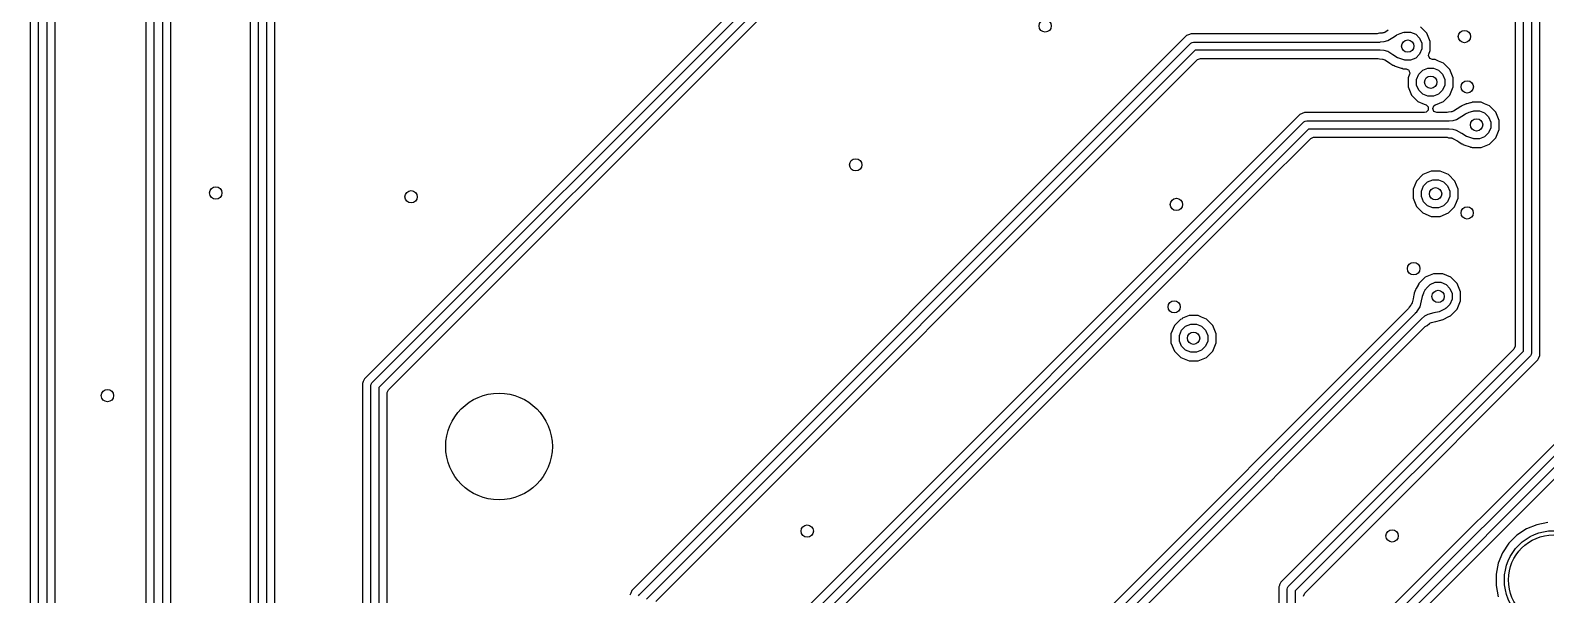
# Model space of a CAD drawing. Extents: x 114.9 to 199.6, y -137.1 to -76.7.
# Drawn here: x 165.78 to 184.25, y -123.81 to -116.93 of the extents above; entities that cross this region are included whole.
import ezdxf

# ---------------------------------------------------------------- set-up
doc = ezdxf.new("R2010")
doc.units = 0
doc.layers.add('BLACK', color=7, linetype='CONTINUOUS')

msp = doc.modelspace()

# ---------------------------------------------------------------- linework, layer by layer
at = {"layer": 'BLACK', "linetype": 'CONTINUOUS'}
for p, q in [((183.8795, -97.290065), (183.8795, -120.777363)), ((183.98, -120.83929), (183.98, -97.32)), ((184.08, -97.34071), (184.08, -120.86)), ((184.1805, -120.889936), (184.1805, -97.402635)), ((165.7795, -107.704107), (165.7795, -129.079936)), ((165.88, -129.05), (165.88, -107.73)), ((165.98, -107.75071), (165.98, -129.02929)), ((166.0805, -128.967364), (166.0805, -108.670064)), ((167.1895, -108.670064), (167.1895, -128.099936)), ((167.29, -128.07), (167.29, -108.7)), ((167.39, -108.72071), (167.39, -128.04929)), ((167.4905, -127.987364), (167.4905, -110.820064)), ((168.4595, -110.82405), (168.4595, -126.919936)), ((168.56, -126.89), (168.56, -110.85)), ((168.66, -110.87071), (168.66, -126.869289)), ((168.7605, -121.230064), (168.7605, -110.932635)), ((175.254745, -115.772414), (169.852413, -121.174745)), ((169.944645, -121.224645), (175.304645, -115.864644)), ((175.360711, -115.95), (170.03, -121.28071)), ((170.144852, -121.307987), (174.944372, -116.508467)), ((182.332562, -116.926202), (182.289447, -116.952078)), ((182.803555, -116.963939), (182.726061, -116.886445)), ((179.874744, -116.992415), (173.112413, -123.754745)), ((173.204645, -123.804645), (179.924645, -117.084645)), ((179.874746, -116.992414), (179.874744, -116.992415)), ((179.898432, -116.982603), (179.874746, -116.992414)), ((179.930062, -116.9695), (179.898432, -116.982603)), ((179.924645, -117.084645), (179.940866, -117.073806)), ((182.198525, -116.9695), (179.930062, -116.9695)), ((179.940866, -117.073806), (179.96, -117.07)), ((179.96, -117.07), (182.232349, -117.07)), ((182.210846, -116.967926), (182.198525, -116.9695)), ((182.226038, -116.963979), (182.210846, -116.967926)), ((182.258977, -116.961434), (182.226038, -116.963979)), ((182.232349, -117.07), (182.234161, -117.069166)), ((182.234161, -117.069166), (182.282142, -117.065461)), ((182.268354, -116.959782), (182.258977, -116.961434)), ((182.277384, -116.957266), (182.268354, -116.959782)), ((182.289447, -116.952078), (182.277384, -116.957266)), ((182.282142, -117.065461), (182.325825, -117.053288)), ((182.325825, -117.053288), (182.390097, -117.014715)), ((182.390097, -117.014715), (182.434705, -116.98488)), ((182.434705, -116.98488), (182.43624, -116.984015)), ((182.43624, -116.984015), (182.477423, -116.964776)), ((182.477423, -116.964776), (182.47923, -116.964108)), ((182.47923, -116.964108), (182.523778, -116.951722)), ((182.523778, -116.951722), (182.526845, -116.952096)), ((182.526845, -116.952096), (182.535859, -116.948363)), ((182.535859, -116.948363), (182.604141, -116.948363)), ((182.604141, -116.948363), (182.667225, -116.974493)), ((182.667225, -116.974493), (182.715507, -117.022775)), ((182.715507, -117.022775), (182.741637, -117.085859)), ((182.741637, -117.085859), (182.741637, -117.154141)), ((182.803555, -116.96394), (182.803555, -116.963939)), ((182.803557, -116.963942), (182.803555, -116.96394)), ((182.8455, -117.0652), (182.803557, -116.963942)), ((182.8455, -117.1748), (182.8455, -117.0652)), ((179.98071, -117.17), (173.29, -123.86071)), ((173.404852, -123.887987), (180.007987, -117.284852)), ((182.232497, -117.17), (179.98071, -117.17)), ((180.007987, -117.284852), (180.042635, -117.2705)), ((180.042635, -117.2705), (182.199557, -117.2705)), ((182.199557, -117.2705), (182.20648, -117.270991)), ((182.20648, -117.270991), (182.209693, -117.271449)), ((182.209693, -117.271449), (182.225942, -117.276022)), ((182.225942, -117.276022), (182.26079, -117.278741)), ((182.234152, -117.170842), (182.232497, -117.17)), ((182.282644, -117.174627), (182.234152, -117.170842)), ((182.26079, -117.278741), (182.262321, -117.27896)), ((182.262321, -117.27896), (182.262832, -117.279262)), ((182.262832, -117.279262), (182.268687, -117.280306)), ((182.268687, -117.280306), (182.277957, -117.28292)), ((182.277957, -117.28292), (182.289932, -117.288104)), ((182.326588, -117.187021), (182.282644, -117.174627)), ((182.289932, -117.288104), (182.333799, -117.314534)), ((182.390096, -117.225284), (182.326588, -117.187021)), ((182.446176, -117.261286), (182.390096, -117.225284)), ((182.448788, -117.262537), (182.446176, -117.261286)), ((182.523336, -117.287451), (182.448788, -117.262537)), ((182.524698, -117.287816), (182.523336, -117.287451)), ((182.526018, -117.28756), (182.524698, -117.287816)), ((182.535859, -117.291637), (182.526018, -117.28756)), ((182.604141, -117.291637), (182.535859, -117.291637)), ((182.667225, -117.265507), (182.604141, -117.291637)), ((182.715507, -117.217225), (182.667225, -117.265507)), ((182.741637, -117.154141), (182.715507, -117.217225)), ((182.824394, -117.2355), (182.828124, -117.216748)), ((182.838746, -117.270148), (182.824394, -117.2355)), ((182.828124, -117.216748), (182.8455, -117.1748)), ((182.873394, -117.2845), (182.838746, -117.270148)), ((182.9048, -117.2845), (182.873394, -117.2845)), ((182.904801, -117.2845), (182.9048, -117.2845)), ((182.946744, -117.301874), (182.904801, -117.2845)), ((182.333799, -117.314534), (182.334929, -117.315237)), ((182.334929, -117.315237), (182.352384, -117.326443)), ((182.352384, -117.326443), (182.389163, -117.350055)), ((182.389163, -117.350055), (182.389173, -117.350061)), ((182.389173, -117.350061), (182.389181, -117.350066)), ((182.389181, -117.350066), (182.389192, -117.350072)), ((182.389192, -117.350072), (182.389202, -117.350078)), ((182.389202, -117.350078), (182.392705, -117.352031)), ((182.392705, -117.352031), (182.400605, -117.356436)), ((182.400605, -117.356436), (182.403217, -117.357687)), ((182.403217, -117.357687), (182.415348, -117.362597)), ((182.415348, -117.362597), (182.489893, -117.38751)), ((182.489893, -117.38751), (182.496012, -117.389351)), ((182.496012, -117.389351), (182.49719, -117.389667)), ((182.49719, -117.389667), (182.497192, -117.389667)), ((182.497192, -117.389667), (182.497389, -117.38972)), ((182.497389, -117.38972), (182.49779, -117.389734)), ((182.49779, -117.389734), (182.502574, -117.390269)), ((182.502574, -117.390269), (182.5152, -117.3955)), ((182.5152, -117.3955), (182.549335, -117.3955)), ((182.549335, -117.3955), (182.552053, -117.395804)), ((182.552053, -117.395804), (182.566262, -117.403642)), ((182.566262, -117.403642), (182.581254, -117.409852)), ((182.591876, -117.463252), (182.5745, -117.505198)), ((182.581254, -117.409852), (182.582359, -117.412521)), ((182.582359, -117.412521), (182.584891, -117.413918)), ((182.584891, -117.413918), (182.589395, -117.429507)), ((182.589395, -117.429507), (182.595606, -117.4445)), ((182.594082, -117.452156), (182.591876, -117.463252)), ((182.595302, -117.449947), (182.594082, -117.452156)), ((182.595606, -117.4445), (182.59484, -117.448349)), ((182.59484, -117.448349), (182.595302, -117.449947)), ((182.678363, -117.525859), (182.704493, -117.462775)), ((182.704493, -117.462775), (182.752775, -117.414493)), ((182.752775, -117.414493), (182.815859, -117.388363)), ((182.815859, -117.388363), (182.884141, -117.388363)), ((182.884141, -117.388363), (182.947225, -117.414493)), ((183.006058, -117.326443), (182.946744, -117.301874)), ((182.947225, -117.414493), (182.995507, -117.462775)), ((182.995507, -117.462775), (183.021637, -117.525859)), ((183.006059, -117.326444), (183.006058, -117.326443)), ((183.006061, -117.326445), (183.006059, -117.326444)), ((183.083555, -117.403939), (183.006061, -117.326445)), ((183.083555, -117.40394), (183.083555, -117.403939)), ((183.083557, -117.403942), (183.083555, -117.40394)), ((183.1255, -117.5052), (183.083557, -117.403942)), ((182.5745, -117.505198), (182.5745, -117.5052)), ((182.5745, -117.5052), (182.5745, -117.6148)), ((182.5745, -117.6148), (182.616443, -117.716058)), ((182.678363, -117.594141), (182.678363, -117.525859)), ((182.704493, -117.657225), (182.678363, -117.594141)), ((182.752775, -117.705507), (182.704493, -117.657225)), ((182.995507, -117.657225), (182.947225, -117.705507)), ((183.021637, -117.594141), (182.995507, -117.657225)), ((183.021637, -117.525859), (183.021637, -117.594141)), ((183.083557, -117.716058), (183.124712, -117.616702)), ((183.124712, -117.583083), (183.1255, -117.58118)), ((183.124712, -117.616702), (183.124712, -117.583083)), ((183.1255, -117.58118), (183.1255, -117.5052)), ((182.616443, -117.716058), (182.616444, -117.716059)), ((182.616444, -117.716059), (182.616445, -117.716061)), ((182.616445, -117.716061), (182.693939, -117.793555)), ((182.693939, -117.793555), (182.69394, -117.793555)), ((182.69394, -117.793555), (182.693942, -117.793557)), ((182.693942, -117.793557), (182.771831, -117.82582)), ((182.815859, -117.731637), (182.752775, -117.705507)), ((182.771831, -117.82582), (182.794548, -117.83523)), ((182.794548, -117.83523), (182.821066, -117.861749)), ((182.884141, -117.731637), (182.815859, -117.731637)), ((182.875204, -117.8805), (182.889556, -117.845852)), ((182.947225, -117.705507), (182.884141, -117.731637)), ((182.889556, -117.845852), (182.905452, -117.83523)), ((182.905452, -117.83523), (182.909755, -117.833447)), ((182.909755, -117.833447), (183.006058, -117.793557)), ((183.006058, -117.793557), (183.00606, -117.793555)), ((183.00606, -117.793555), (183.006061, -117.793555)), ((183.006061, -117.793555), (183.083555, -117.716061)), ((183.083555, -117.71606), (183.083557, -117.716058)), ((183.083555, -117.716061), (183.083555, -117.71606)), ((183.222909, -117.852969), (183.216044, -117.857191)), ((183.224439, -117.852107), (183.222909, -117.852969)), ((183.231588, -117.84843), (183.224439, -117.852107)), ((183.272778, -117.829188), (183.231588, -117.84843)), ((183.280844, -117.82582), (183.272778, -117.829188)), ((183.282657, -117.825149), (183.280844, -117.82582)), ((183.290964, -117.822465), (183.282657, -117.825149)), ((183.335512, -117.810078), (183.290964, -117.822465)), ((183.337881, -117.809665), (183.335512, -117.810078)), ((183.350354, -117.806506), (183.337849, -117.809485)), ((183.337849, -117.809485), (183.337881, -117.809665)), ((183.355199, -117.8045), (183.350354, -117.806506)), ((183.3552, -117.8045), (183.355199, -117.8045)), ((183.4648, -117.8045), (183.3552, -117.8045)), ((183.464801, -117.8045), (183.4648, -117.8045)), ((183.506744, -117.821874), (183.464801, -117.8045)), ((183.566058, -117.846443), (183.506744, -117.821874)), ((183.566059, -117.846444), (183.566058, -117.846443)), ((183.566061, -117.846445), (183.566059, -117.846444)), ((183.643555, -117.923939), (183.566061, -117.846445)), ((181.254745, -117.952414), (174.312413, -124.894745)), ((181.254747, -117.952413), (181.254745, -117.952414)), ((181.254749, -117.952412), (181.254747, -117.952413)), ((181.282406, -117.940956), (181.254749, -117.952412)), ((181.310064, -117.9295), (181.282406, -117.940955)), ((181.282406, -117.940955), (181.282406, -117.940956)), ((181.304645, -118.044644), (181.320866, -118.033806)), ((182.775796, -117.9295), (181.310064, -117.9295)), ((181.320866, -118.033806), (181.34, -118.03)), ((181.34, -118.03), (183.072349, -118.03)), ((182.794547, -117.92577), (182.775796, -117.9295)), ((182.821066, -117.899252), (182.794547, -117.92577)), ((182.821066, -117.861749), (182.821066, -117.899252)), ((182.889556, -117.915148), (182.875204, -117.8805)), ((182.924204, -117.9295), (182.889556, -117.915148)), ((183.038525, -117.9295), (182.924204, -117.9295)), ((183.050846, -117.927926), (183.038525, -117.9295)), ((183.066038, -117.923979), (183.050846, -117.927926)), ((183.098977, -117.921434), (183.066038, -117.923979)), ((183.072349, -118.03), (183.074161, -118.029166)), ((183.074161, -118.029166), (183.122142, -118.025461)), ((183.108354, -117.919782), (183.098977, -117.921434)), ((183.117384, -117.917266), (183.108354, -117.919782)), ((183.129447, -117.912078), (183.117384, -117.917266)), ((183.122142, -118.025461), (183.165825, -118.013288)), ((183.172562, -117.886202), (183.129447, -117.912078)), ((183.165825, -118.013288), (183.230097, -117.974715)), ((183.174587, -117.884918), (183.172562, -117.886202)), ((183.216044, -117.857191), (183.174587, -117.884918)), ((183.230097, -117.974715), (183.274705, -117.94488)), ((183.274705, -117.94488), (183.27624, -117.944015)), ((183.27624, -117.944015), (183.317423, -117.924776)), ((183.317423, -117.924776), (183.31923, -117.924108)), ((183.31923, -117.924108), (183.363778, -117.911722)), ((183.363778, -117.911722), (183.366845, -117.912096)), ((183.366845, -117.912096), (183.375859, -117.908363)), ((183.375859, -117.908363), (183.444141, -117.908363)), ((183.444141, -117.908363), (183.507225, -117.934493)), ((183.507225, -117.934493), (183.555507, -117.982775)), ((183.555507, -117.982775), (183.581637, -118.045859)), ((183.643555, -117.92394), (183.643555, -117.923939)), ((183.643557, -117.923942), (183.643555, -117.92394)), ((183.6855, -118.0252), (183.643557, -117.923942)), ((183.6855, -118.1348), (183.6855, -118.0252)), ((174.404645, -124.944645), (181.304645, -118.044644)), ((181.360711, -118.13), (174.49, -125.00071)), ((183.072497, -118.13), (181.360711, -118.13)), ((183.074152, -118.130842), (183.072497, -118.13)), ((183.122644, -118.134627), (183.074152, -118.130842)), ((183.166588, -118.147021), (183.122644, -118.134627)), ((183.230096, -118.185284), (183.166588, -118.147021)), ((183.286176, -118.221286), (183.230096, -118.185284)), ((183.288788, -118.222537), (183.286176, -118.221286)), ((183.363336, -118.247451), (183.288788, -118.222537)), ((183.555507, -118.177225), (183.507225, -118.225507)), ((183.581637, -118.114141), (183.555507, -118.177225)), ((183.581637, -118.045859), (183.581637, -118.114141)), ((183.643557, -118.236058), (183.6855, -118.1348)), ((180.767641, -118.865198), (181.387987, -118.244852)), ((181.387987, -118.244852), (181.422635, -118.2305)), ((181.422635, -118.2305), (183.039557, -118.2305)), ((183.039557, -118.2305), (183.04648, -118.230991)), ((183.04648, -118.230991), (183.049693, -118.231449)), ((183.049693, -118.231449), (183.065942, -118.236022)), ((183.065942, -118.236022), (183.10079, -118.238741)), ((183.10079, -118.238741), (183.102321, -118.23896)), ((183.102321, -118.23896), (183.102832, -118.239262)), ((183.102832, -118.239262), (183.108687, -118.240306)), ((183.108687, -118.240306), (183.117957, -118.24292)), ((183.117957, -118.24292), (183.129932, -118.248104)), ((183.129932, -118.248104), (183.173799, -118.274534)), ((183.173799, -118.274534), (183.174929, -118.275237)), ((183.174929, -118.275237), (183.199255, -118.290854)), ((183.199255, -118.290854), (183.229163, -118.310055)), ((183.229163, -118.310055), (183.229173, -118.310061)), ((183.229173, -118.310061), (183.229181, -118.310066)), ((183.229181, -118.310066), (183.229192, -118.310072)), ((183.229192, -118.310072), (183.229202, -118.310078)), ((183.229202, -118.310078), (183.232397, -118.311859)), ((183.232397, -118.311859), (183.240605, -118.316436)), ((183.240605, -118.316436), (183.243217, -118.317687)), ((183.243217, -118.317687), (183.255348, -118.322597)), ((183.255348, -118.322597), (183.329893, -118.34751)), ((183.329893, -118.34751), (183.336012, -118.349351)), ((183.336012, -118.349351), (183.337377, -118.349717)), ((183.337377, -118.349717), (183.337378, -118.349717)), ((183.337378, -118.349717), (183.337389, -118.34972)), ((183.337389, -118.34972), (183.337399, -118.34972)), ((183.337399, -118.34972), (183.337476, -118.349732)), ((183.337476, -118.349732), (183.338693, -118.350069)), ((183.338693, -118.350069), (183.340068, -118.350438)), ((183.340068, -118.350438), (183.340064, -118.35045)), ((183.340064, -118.35045), (183.348983, -118.352924)), ((183.348983, -118.352924), (183.3552, -118.3555)), ((183.3552, -118.3555), (183.355202, -118.3555)), ((183.355202, -118.3555), (183.464798, -118.3555)), ((183.364698, -118.247816), (183.363336, -118.247451)), ((183.366018, -118.24756), (183.364698, -118.247816)), ((183.375859, -118.251637), (183.366018, -118.24756)), ((183.444141, -118.251637), (183.375859, -118.251637)), ((183.507225, -118.225507), (183.444141, -118.251637)), ((183.464798, -118.3555), (183.4648, -118.3555)), ((183.4648, -118.3555), (183.566058, -118.313557)), ((183.566058, -118.313557), (183.56606, -118.313555)), ((183.56606, -118.313555), (183.566061, -118.313555)), ((183.566061, -118.313555), (183.643555, -118.236061)), ((183.643555, -118.23606), (183.643557, -118.236058)), ((183.643555, -118.236061), (183.643555, -118.23606)), ((182.676444, -118.76394), (182.6345, -118.865198)), ((182.75394, -118.686444), (182.676444, -118.76394)), ((182.855198, -118.6445), (182.75394, -118.686444)), ((182.764493, -118.822775), (182.812775, -118.774493)), ((182.812775, -118.774493), (182.875859, -118.748363)), ((182.8552, -118.6445), (182.855198, -118.6445)), ((182.9648, -118.6445), (182.8552, -118.6445)), ((182.875859, -118.748363), (182.944141, -118.748363)), ((182.944141, -118.748363), (183.007225, -118.774493)), ((182.964801, -118.6445), (182.9648, -118.6445)), ((183.006744, -118.661874), (182.964801, -118.6445)), ((183.066058, -118.686443), (183.006744, -118.661874)), ((183.007225, -118.774493), (183.055507, -118.822775)), ((183.066059, -118.686444), (183.066058, -118.686443)), ((183.066061, -118.686445), (183.066059, -118.686444)), ((183.143555, -118.763939), (183.066061, -118.686445)), ((183.143555, -118.76394), (183.143555, -118.763939)), ((183.143557, -118.763942), (183.143555, -118.76394)), ((183.1855, -118.8652), (183.143557, -118.763942)), ((179.007641, -120.625198), (180.767641, -118.865198)), ((182.6345, -118.865198), (182.6345, -118.8652)), ((182.6345, -118.8652), (182.6345, -118.9748)), ((182.738363, -118.885859), (182.764493, -118.822775)), ((182.738363, -118.954141), (182.738363, -118.885859)), ((182.764493, -119.017225), (182.738363, -118.954141)), ((183.055507, -118.822775), (183.081637, -118.885859)), ((183.081637, -118.954141), (183.055507, -119.017225)), ((183.081637, -118.885859), (183.081637, -118.954141)), ((183.1855, -118.9748), (183.1855, -118.8652)), ((182.6345, -118.9748), (182.676443, -119.076058)), ((182.676443, -119.076058), (182.676444, -119.076059)), ((182.676444, -119.076059), (182.676445, -119.076061)), ((182.676445, -119.076061), (182.753939, -119.153555)), ((182.812775, -119.065507), (182.764493, -119.017225)), ((182.875859, -119.091637), (182.812775, -119.065507)), ((182.944141, -119.091637), (182.875859, -119.091637)), ((183.007225, -119.065507), (182.944141, -119.091637)), ((183.055507, -119.017225), (183.007225, -119.065507)), ((183.066061, -119.153555), (183.139145, -119.08047)), ((183.139145, -119.08047), (183.14915, -119.056317)), ((183.14915, -119.056317), (183.153561, -119.051905)), ((183.153561, -119.051905), (183.1855, -118.9748)), ((182.753939, -119.153555), (182.75394, -119.153555)), ((182.75394, -119.153555), (182.753942, -119.153557)), ((182.753942, -119.153557), (182.8552, -119.1955)), ((182.8552, -119.1955), (182.855202, -119.1955)), ((182.855202, -119.1955), (182.964798, -119.1955)), ((182.964798, -119.1955), (182.9648, -119.1955)), ((182.9648, -119.1955), (183.066058, -119.153557)), ((183.066058, -119.153557), (183.06606, -119.153555)), ((183.06606, -119.153555), (183.066061, -119.153555)), ((182.696471, -120.031799), (182.673729, -120.072057)), ((182.697856, -120.029828), (182.696471, -120.031799)), ((182.704438, -120.01878), (182.697706, -120.029723)), ((182.697706, -120.029723), (182.697856, -120.029828)), ((182.706442, -120.013942), (182.704438, -120.01878)), ((182.706443, -120.013941), (182.706442, -120.013942)), ((182.783939, -119.936444), (182.706443, -120.013941)), ((182.78394, -119.936444), (182.783939, -119.936444)), ((182.885198, -119.8945), (182.78394, -119.936444)), ((182.794493, -120.072775), (182.842775, -120.024493)), ((182.842775, -120.024493), (182.905859, -119.998363)), ((182.8852, -119.8945), (182.885198, -119.8945)), ((182.9948, -119.8945), (182.8852, -119.8945)), ((182.905859, -119.998363), (182.974141, -119.998363)), ((182.974141, -119.998363), (183.037225, -120.024493)), ((182.994801, -119.8945), (182.9948, -119.8945)), ((182.999496, -119.896445), (182.994801, -119.8945)), ((183.096058, -119.936443), (182.999496, -119.896445)), ((183.037225, -120.024493), (183.085507, -120.072775)), ((183.096059, -119.936444), (183.096058, -119.936443)), ((183.096061, -119.936445), (183.096059, -119.936444)), ((183.173555, -120.013939), (183.096061, -119.936445)), ((183.173555, -120.01394), (183.173555, -120.013939)), ((183.173557, -120.013942), (183.173555, -120.01394)), ((183.2155, -120.1152), (183.173557, -120.013942)), ((182.622878, -120.249643), (182.618018, -120.261837)), ((182.63507, -120.200857), (182.622878, -120.249643)), ((182.635595, -120.198516), (182.63507, -120.200857)), ((182.645307, -120.149577), (182.635595, -120.198516)), ((182.647165, -120.14178), (182.645307, -120.149577)), ((182.647632, -120.140105), (182.647165, -120.14178)), ((182.650096, -120.132415), (182.647632, -120.140105)), ((182.665613, -120.089692), (182.650096, -120.132415)), ((182.668968, -120.081533), (182.665613, -120.089692)), ((182.669775, -120.079782), (182.668968, -120.081533)), ((182.673729, -120.072057), (182.669775, -120.079782)), ((182.720169, -120.295485), (182.738341, -120.222763)), ((182.738341, -120.222763), (182.748787, -120.170123)), ((182.748787, -120.170123), (182.749259, -120.16843)), ((182.749259, -120.16843), (182.764778, -120.125701)), ((182.764778, -120.125701), (182.765587, -120.123946)), ((182.765587, -120.123946), (182.788326, -120.083692)), ((182.788326, -120.083692), (182.790759, -120.081788)), ((182.790759, -120.081788), (182.794493, -120.072775)), ((183.085507, -120.072775), (183.111637, -120.135859)), ((183.111637, -120.204141), (183.085507, -120.267225)), ((183.111637, -120.135859), (183.111637, -120.204141)), ((183.173557, -120.326058), (183.2155, -120.2248)), ((183.2155, -120.2248), (183.2155, -120.1152)), ((182.570908, -120.32625), (175.512414, -127.384744)), ((175.604645, -127.434645), (182.665888, -120.373401)), ((179.825902, -120.437346), (179.820363, -120.442886)), ((179.905198, -120.4045), (179.825902, -120.437346)), ((179.9052, -120.4045), (179.905198, -120.4045)), ((180.0148, -120.4045), (179.9052, -120.4045)), ((180.014801, -120.4045), (180.0148, -120.4045)), ((180.056744, -120.421874), (180.014801, -120.4045)), ((180.116058, -120.446443), (180.056744, -120.421874)), ((182.578506, -120.316428), (182.570908, -120.32625)), ((182.586458, -120.302895), (182.578506, -120.316428)), ((182.586459, -120.302893), (182.586458, -120.302895)), ((182.607947, -120.277807), (182.586459, -120.302893)), ((182.61341, -120.270006), (182.607947, -120.277807)), ((182.618018, -120.261837), (182.61341, -120.270006)), ((182.665888, -120.373401), (182.666581, -120.371529)), ((182.666581, -120.371529), (182.679455, -120.356499)), ((182.679455, -120.356499), (182.697888, -120.334981)), ((182.697888, -120.334981), (182.720169, -120.295485)), ((182.775435, -120.411818), (182.73847, -120.443431)), ((182.815267, -120.38951), (182.775435, -120.411818)), ((182.81527, -120.389509), (182.815267, -120.38951)), ((182.887261, -120.371652), (182.81527, -120.389509)), ((182.952347, -120.357461), (182.887261, -120.371652)), ((182.955079, -120.356499), (182.952347, -120.357461)), ((183.02541, -120.321402), (182.955079, -120.356499)), ((183.002186, -120.450898), (183.072517, -120.415801)), ((183.026632, -120.320697), (183.02541, -120.321402)), ((183.027385, -120.319582), (183.026632, -120.320697)), ((183.037225, -120.315507), (183.027385, -120.319582)), ((183.085507, -120.267225), (183.037225, -120.315507)), ((183.072517, -120.415801), (183.078131, -120.412785)), ((183.078131, -120.412785), (183.079353, -120.41208)), ((183.079353, -120.41208), (183.079362, -120.412071)), ((183.079362, -120.412071), (183.079445, -120.412011)), ((183.079445, -120.412011), (183.080837, -120.411223)), ((183.080837, -120.411223), (183.081764, -120.410689)), ((183.081764, -120.410689), (183.081768, -120.410696)), ((183.081768, -120.410696), (183.089834, -120.406134)), ((183.089834, -120.406134), (183.096058, -120.403557)), ((183.096058, -120.403557), (183.173557, -120.326058)), ((174.604852, -125.027987), (179.007641, -120.625198)), ((182.736703, -120.444006), (175.69, -127.49071)), ((175.804851, -127.517988), (182.78448, -120.538358)), ((179.726444, -120.52394), (179.6845, -120.625198)), ((179.6845, -120.625198), (179.6845, -120.6252)), ((179.6845, -120.6252), (179.6845, -120.7348)), ((179.798401, -120.451982), (179.726444, -120.52394)), ((179.788363, -120.645859), (179.814493, -120.582775)), ((179.820363, -120.442886), (179.798401, -120.451982)), ((179.814493, -120.582775), (179.862775, -120.534493)), ((179.862775, -120.534493), (179.925859, -120.508363)), ((179.925859, -120.508363), (179.994141, -120.508363)), ((179.994141, -120.508363), (180.057225, -120.534493)), ((180.057225, -120.534493), (180.105507, -120.582775)), ((180.105507, -120.582775), (180.131637, -120.645859)), ((180.116059, -120.446444), (180.116058, -120.446443)), ((180.116061, -120.446445), (180.116059, -120.446444)), ((180.193555, -120.523939), (180.116061, -120.446445)), ((180.193555, -120.52394), (180.193555, -120.523939)), ((180.193557, -120.523942), (180.193555, -120.52394)), ((180.2355, -120.6252), (180.193557, -120.523942)), ((180.2355, -120.7348), (180.2355, -120.6252)), ((182.73847, -120.443431), (182.736703, -120.444006)), ((182.78448, -120.538358), (182.789714, -120.533818)), ((182.789714, -120.533818), (182.792311, -120.531869)), ((182.792311, -120.531869), (182.807039, -120.523609)), ((182.807039, -120.523609), (182.833606, -120.500887)), ((182.833606, -120.500887), (182.834841, -120.499961)), ((182.834841, -120.499961), (182.835417, -120.499813)), ((182.835417, -120.499813), (182.840303, -120.496405)), ((182.840303, -120.496405), (182.848687, -120.49171)), ((182.848687, -120.49171), (182.860826, -120.486905)), ((182.860826, -120.486905), (182.910618, -120.474554)), ((182.910618, -120.474554), (182.911799, -120.474279)), ((182.911799, -120.474279), (182.974822, -120.460539)), ((182.974822, -120.460539), (182.987387, -120.456972)), ((182.987387, -120.456972), (182.990119, -120.45601)), ((182.990119, -120.45601), (183.002186, -120.450898)), ((179.6845, -120.7348), (179.726443, -120.836058)), ((179.788363, -120.714141), (179.788363, -120.645859)), ((179.814493, -120.777225), (179.788363, -120.714141)), ((179.862775, -120.825507), (179.814493, -120.777225)), ((180.105507, -120.777225), (180.057225, -120.825507)), ((180.131637, -120.714141), (180.105507, -120.777225)), ((180.131637, -120.645859), (180.131637, -120.714141)), ((180.193557, -120.836058), (180.2355, -120.7348)), ((183.8795, -120.777363), (183.865148, -120.812011)), ((179.726443, -120.836058), (179.726444, -120.836059)), ((179.726444, -120.836059), (179.726445, -120.836061)), ((179.726445, -120.836061), (179.803939, -120.913555)), ((179.803939, -120.913555), (179.80394, -120.913555)), ((179.80394, -120.913555), (179.803942, -120.913557)), ((179.803942, -120.913557), (179.9052, -120.9555)), ((179.925859, -120.851637), (179.862775, -120.825507)), ((179.9052, -120.9555), (179.905202, -120.9555)), ((179.905202, -120.9555), (180.014798, -120.9555)), ((179.994141, -120.851637), (179.925859, -120.851637)), ((180.057225, -120.825507), (179.994141, -120.851637)), ((180.014798, -120.9555), (180.0148, -120.9555)), ((180.0148, -120.9555), (180.116058, -120.913557)), ((180.116058, -120.913557), (180.11606, -120.913555)), ((180.11606, -120.913555), (180.116061, -120.913555)), ((180.116061, -120.913555), (180.193555, -120.836061)), ((180.193555, -120.83606), (180.193557, -120.836058)), ((180.193555, -120.836061), (180.193555, -120.83606)), ((183.865148, -120.812011), (181.022413, -123.654746)), ((181.114645, -123.704645), (183.98, -120.83929)), ((184.065355, -120.895355), (181.2, -123.76071)), ((182.177339, -122.9255), (184.157587, -120.945252)), ((184.076194, -120.879134), (184.065355, -120.895355)), ((184.08, -120.86), (184.076194, -120.879134)), ((184.157587, -120.945252), (184.164297, -120.929049)), ((184.164297, -120.929049), (184.1805, -120.889936)), ((169.852413, -121.174746), (169.83899, -121.207149)), ((169.852413, -121.174745), (169.852413, -121.174746)), ((168.7605, -126.807364), (168.7605, -121.230064)), ((169.83899, -121.207151), (169.8295, -121.230064)), ((169.8295, -121.230064), (169.8295, -121.230065)), ((169.8295, -121.230065), (169.8295, -125.839937)), ((169.83899, -121.207149), (169.83899, -121.207151)), ((169.93, -121.26), (169.933806, -121.240866)), ((169.93, -125.81), (169.93, -121.26)), ((169.933806, -121.240866), (169.944645, -121.224645)), ((170.03, -121.28071), (170.03, -125.78929)), ((170.1305, -121.342635), (170.144852, -121.307987)), ((170.1305, -125.727364), (170.1305, -121.342635)), ((184.795148, -121.532011), (182.222413, -124.104746)), ((182.314645, -124.154645), (184.91, -121.559289)), ((184.995355, -121.615356), (182.4, -124.21071)), ((183.827339, -122.9255), (185.087587, -121.665252)), ((181.314852, -123.787987), (182.177339, -122.9255)), ((183.232887, -123.519952), (183.827339, -122.9255)), ((184.016192, -123.005223), (183.90146, -123.081883)), ((184.14367, -122.95242), (184.016192, -123.005223)), ((184.143681, -122.952417), (184.14367, -122.95242)), ((184.279001, -122.9255), (184.143681, -122.952417)), ((183.803883, -123.17946), (183.727223, -123.294192)), ((183.90146, -123.081883), (183.803883, -123.17946)), ((183.727223, -123.294192), (183.67442, -123.42167)), ((182.514852, -124.237987), (183.195838, -123.557001)), ((183.195838, -123.557001), (183.232887, -123.519952)), ((183.674417, -123.421681), (183.6475, -123.557001)), ((183.6475, -123.557001), (183.6475, -123.694998)), ((183.67442, -123.42167), (183.674417, -123.421681)), ((173.112413, -123.754746), (173.09899, -123.787149)), ((173.112413, -123.754745), (173.112413, -123.754746)), ((181.00574, -123.694998), (180.9995, -123.710065)), ((180.9995, -123.710065), (180.9995, -135.089555)), ((181.00899, -123.687151), (181.00574, -123.694998)), ((181.022413, -123.654746), (181.00899, -123.687149)), ((181.00899, -123.687149), (181.00899, -123.687151)), ((181.1, -123.74), (181.103806, -123.720866)), ((181.1, -135.122497), (181.1, -123.74)), ((181.103806, -123.720866), (181.114645, -123.704645)), ((181.2, -123.76071), (181.2, -135.12235)), ((183.6475, -123.694998), (183.674417, -123.830318)), ((173.09899, -123.787151), (173.0895, -123.810064)), ((173.09899, -123.787149), (173.09899, -123.787151)), ((173.193806, -123.820866), (173.204645, -123.804645)), ((181.3005, -123.822635), (181.314852, -123.787987))]:
    msp.add_line(p, q, dxfattribs=at)
at = {"layer": 'BLACK'}
for centre, radius in [((178.150506, -116.874555), 0.075), ((183.261619, -117.003178), 0.075), ((182.57, -117.12), 0.075), ((182.85, -117.56), 0.075), ((183.296349, -117.617224), 0.075), ((183.41, -118.08), 0.075), ((175.84077, -118.566837), 0.075), ((168.04, -118.91), 0.075), ((170.420894, -118.955604), 0.075), ((182.91, -118.92), 0.075), ((179.75, -119.05), 0.075), ((183.294657, -119.153542), 0.075), ((182.642632, -119.832253), 0.075), ((179.723138, -120.297379), 0.075), ((182.94, -120.17), 0.075), ((179.96, -120.68), 0.075), ((166.72, -121.38), 0.075), ((171.493, -122), 0.65), ((175.25, -123.03), 0.075), ((182.38, -123.09), 0.075), ((184.348, -123.626), 0.6), ((184.348, -123.626), 0.549999)]:
    msp.add_circle(centre, radius, dxfattribs=at)
at = {"layer": 'WHITE'}
for centre, radius in [((178.150506, -116.874555), 0.075), ((183.261619, -117.003178), 0.075), ((182.57, -117.12), 0.075), ((182.85, -117.56), 0.075), ((183.296349, -117.617224), 0.075), ((183.41, -118.08), 0.075), ((175.84077, -118.566837), 0.075), ((168.04, -118.91), 0.075), ((170.420894, -118.955604), 0.075), ((182.91, -118.92), 0.075), ((179.75, -119.05), 0.075), ((183.294657, -119.153542), 0.075), ((182.642632, -119.832253), 0.075), ((179.723138, -120.297379), 0.075), ((182.94, -120.17), 0.075), ((179.96, -120.68), 0.075), ((166.72, -121.38), 0.075), ((171.493, -122), 0.65), ((175.25, -123.03), 0.075), ((182.38, -123.09), 0.075)]:
    msp.add_circle(centre, radius, dxfattribs=at)

doc.saveas('drawing.dxf')
